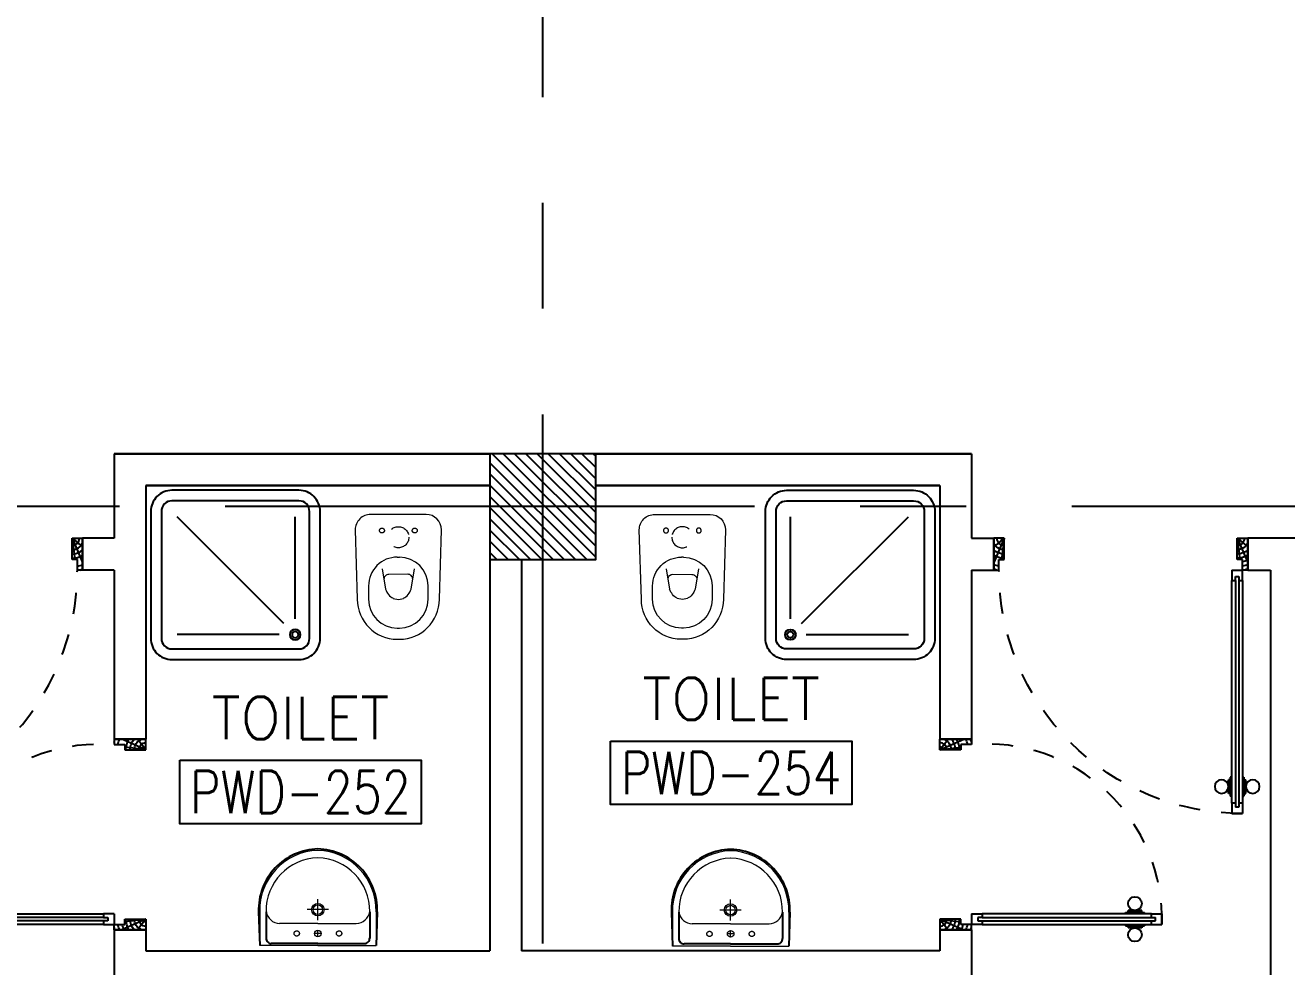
# Model space of a CAD drawing. Extents: x 88852.7 to 88945.7, y 39921.6 to 40001.1.
# Drawn here: x 88925.57 to 88931.53, y 39933.5 to 39937.95 of the extents above; entities that cross this region are included whole.
import ezdxf
from ezdxf.enums import TextEntityAlignment as Align

# ---------------------------------------------------------------- set-up
doc = ezdxf.new("R2010")
doc.units = 0
doc.header["$MEASUREMENT"] = 0
for name, pattern in [('CENTERX2', [4, 2.5, -0.5, 0.5, -0.5]), ('DASHED', [0.75, 0.5, -0.25]), ('HIDDEN', [0.375, 0.25, -0.125]), ('HIDDEN2', [0.1875, 0.125, -0.0625])]:
    doc.linetypes.add(name, pattern=pattern)
doc.layers.get('0').update_dxf_attribs({"linetype": 'CONTINUOUS'})
for name, color, linetype in [('AXES', 11, 'CENTERX2'), ('COL', 2, 'CONTINUOUS'), ('DOOR', 7, 'CONTINUOUS'), ('FIX', 3, 'CONTINUOUS'), ('HAT', 8, 'CONTINUOUS'), ('RM-BOX', 4, 'CONTINUOUS'), ('RM-NAME', 2, 'CONTINUOUS'), ('RM-NO', 2, 'CONTINUOUS'), ('WALL', 4, 'CONTINUOUS')]:
    doc.layers.add(name, color=color, linetype=linetype)
doc.styles.add('ROMANS', font='ROMANS.shx', dxfattribs={"width": 0.6})

# ---------------------------------------------------------------- blocks, each defined once
blk = doc.blocks.new('SHR1')
at = {"layer": 'FIX'}
for p, q in [((-195.7, 195.7), (-700, 700)), ((-142.7, 217.7), (-142.7, 700)), ((-217.7, 142.7), (-700, 142.7))]:
    blk.add_line(p, q, dxfattribs=at)
for points in [[(-825, 125), (-825, 725, -0.414214), (-725, 825), (-125, 825, -0.414214), (-25, 725), (-25, 125, -0.414214), (-125, 25), (-725, 25, -0.414214)], [(-775, 125), (-775, 725, -0.414214), (-725, 775), (-125, 775, -0.414214), (-75, 725), (-75, 125, -0.414214), (-125, 75), (-725, 75, -0.414214)]]:
    blk.add_lwpolyline(points, format="xyb", close=True, dxfattribs=at)
for radius in [25, 15]:
    blk.add_circle((-142.7, 142.7), radius, dxfattribs=at)
blk = doc.blocks.new('WC1')
at = {"layer": 'FIX', "lineweight": 20}
for p, q in [((-210, 203.8), (-538, 193.8)), ((-475, 140.8), (-538, 140.8)), ((-137, 0), (-137, 130.8)), ((-394.8, 75.7), (-490.4, 60.1)), ((-727, 4.8), (-727, -4.8)), ((-674, 4.8), (-674, -4.8)), ((-533.7, 24.2), (-539.5, 0)), ((-539.5, 0), (-533.7, -24.2)), ((-339, 4.8), (-339, -4.8)), ((-137, -130.8), (-137, 0)), ((-490.4, -60.1), (-394.8, -75.7)), ((-538, -140.8), (-475, -140.8)), ((-538, -193.8), (-210, -203.8)), ((-213.2, -203.8), (-210, -203.8))]:
    blk.add_line(p, q, dxfattribs=at)
at = {"layer": 'FIX', "linetype": 'Continuous', "lineweight": 20}
blk.add_line((-420.1, -47.3), (-420.4, 44.6), dxfattribs=at)
at = {"layer": 'FIX', "linetype": 'HIDDEN', "lineweight": 20, "ltscale": 0.05}
for centre in [(-213.2, 77.5), (-213.2, -77.5)]:
    blk.add_circle(centre, 11.6, dxfattribs=at)
at = {"layer": 'FIX', "linetype": 'HIDDEN2', "lineweight": 20, "ltscale": 0.3}
blk.add_circle((-245, 0), 49.8, dxfattribs=at)
at = {"layer": 'FIX', "lineweight": 20}
for centre, radius, start, end in [((-538, 4.8), 189, 90, 180), ((-210, 130.8), 73, 360, 90), ((-538, 4.8), 136, 90, 180), ((-475, 4.8), 136, 360, 90), ((-464.4, -17.6), 82, 108.49595, 128.92417), ((-473, -6.9), 68.2, 128.92417, 152.84682), ((-538, -4.8), 189, 180, 270), ((-538, -4.8), 136, 180, 270), ((-473, 6.9), 68.2, 207.15318, 231.07583), ((-464.4, 17.6), 82, 231.07583, 251.50405), ((-475, -4.8), 136, 270, 0), ((-210, -130.8), 73, 270, 0)]:
    blk.add_arc(centre, radius, start, end, dxfattribs=at)
at = {"layer": 'FIX', "linetype": 'Continuous', "lineweight": 20}
for centre, start, end in [((-442.7, 45.5), 357.66621, 91.61215), ((-442.4, -45.6), 268.38785, 2.33379)]:
    blk.add_arc(centre, 22.3, start, end, dxfattribs=at)
blk = doc.blocks.new('LAV1')
at = {"layer": 'FIX', "linetype": 'DASHED', "lineweight": 20, "ltscale": 0.05}
for p, q in [((-0.5, 170), (-0.5, 270)), ((-0.5, 170), (-0.5, 270)), ((49.5, 220), (-50.5, 220))]:
    blk.add_line(p, q, dxfattribs=at)
at = {"layer": 'FIX', "linetype": 'ByBlock', "ltscale": 0.3}
for p, q in [((-280, 210), (-275, 50)), ((-245, 210), (-245, 85)), ((245, 210), (245, 85)), ((280, 210), (275, 50)), ((0, 60), (-220.2, 60)), ((0, 60), (220.2, 60))]:
    blk.add_line(p, q, dxfattribs=at)
at = {"layer": 'FIX', "linetype": 'Continuous', "lineweight": 20}
for p, q in [((-275, 210), (-275, 50)), ((275, 210), (275, 50)), ((0, 155), (-181.4, 155)), ((0, 155), (181.4, 155)), ((0, 50), (-275, 50)), ((0, 50), (-252.5, 50)), ((0, 50), (275, 50)), ((0, 50), (252.5, 50))]:
    blk.add_line(p, q, dxfattribs=at)
at = {"layer": 'FIX', "lineweight": 20}
for p, q in [((0, 92), (0, 123)), ((15.6, 107.5), (-15.5, 107.5))]:
    blk.add_line(p, q, dxfattribs=at)
for centre, radius in [((-0.5, 220), 29.5), ((-0.5, 220), 22.5), ((0, 107.5), 15.5)]:
    blk.add_circle(centre, radius, dxfattribs=at)
at = {"layer": 'FIX', "linetype": 'HIDDEN', "lineweight": 20, "ltscale": 0.05}
for centre in [(-100, 107.5), (100, 107.5)]:
    blk.add_circle(centre, 12.4, dxfattribs=at)
at = {"layer": 'FIX', "linetype": 'ByBlock', "ltscale": 0.3}
for centre, radius, start, end in [((6.9, 220), 287, 91.37765, 182.00641), ((-6.9, 220), 287, 357.99359, 88.62235), ((-220.1, 84.9), 24.9, 179.70214, 269.94861), ((220.1, 84.9), 24.9, 270.05139, 0.29786)]:
    blk.add_arc(centre, radius, start, end, dxfattribs=at)
at = {"layer": 'FIX', "linetype": 'Continuous', "lineweight": 20}
for centre, radius, start, end in [((8.4, 216.7), 283.4, 91.6988, 181.35097), ((-8.4, 216.7), 283.4, 358.64903, 88.3012), ((7.6, 212.5), 252.7, 91.73281, 180.48842), ((-7.6, 212.5), 252.7, 359.51158, 88.26719), ((-179.2, 221.8), 66.9, 190.20056, 268.07863), ((179.2, 221.8), 66.9, 271.92137, 349.79944)]:
    blk.add_arc(centre, radius, start, end, dxfattribs=at)
blk = doc.blocks.new('RM1')
at = {"layer": 'RM-BOX'}
blk.add_lwpolyline([(569.9, -200), (-569.9, -200), (-569.9, -500), (569.9, -500)], close=True, dxfattribs=at)
at = {"layer": 'RM-NAME', "style": 'ROMANS'}
for tag, p in [('ROOMNAME1', (0, 323.8)), ('ROOMNAME2', (0, 0))]:
    blk.add_attdef(tag, text='', height=200, dxfattribs=at).set_placement(p, align=Align.MIDDLE)
at = {"layer": 'RM-NO', "style": 'ROMANS', "width": 0.8}
blk.add_attdef('ROOMNO', text='', height=200, dxfattribs=at).set_placement((0, -350), align=Align.MIDDLE)
blk = doc.blocks.new('DOOR100')
at = {"layer": 'DOOR', "color": 0, "linetype": 'ByBlock'}
for p, q in [((-76.1, 1251.1), (-76.1, 1301.1)), ((-76.1, 1301.1), (-26.1, 1301.1)), ((-26.1, 1301.1), (-76.1, 1301.1)), ((-59.1, 1251.1), (-59.1, 1271.1)), ((-43.1, 1271.1), (-59.1, 1271.1)), ((-43.1, 1251.1), (-43.1, 1271.1)), ((-26.1, 1251.1), (-26.1, 1301.1)), ((-92.3, 1206.1), (-92.3, 1141.3)), ((-83.3, 1206.1), (-92.3, 1206.1)), ((-83.3, 1128.7), (-83.3, 1218.7)), ((-76.1, 1218.7), (-83.3, 1218.7)), ((-83.3, 1206.1), (-83.3, 1141.3)), ((-59.1, 1251.1), (-76.1, 1251.1)), ((-26.1, 1251.1), (-43.1, 1251.1)), ((-26.1, 1218.7), (-18.9, 1218.7)), ((-18.9, 1128.7), (-18.9, 1218.7)), ((-18.9, 1206.1), (-18.9, 1141.3)), ((-18.9, 1206.1), (-9.9, 1206.1)), ((-9.9, 1206.1), (-9.9, 1141.3)), ((-83.3, 1141.3), (-92.3, 1141.3)), ((-18.9, 1141.3), (-9.9, 1141.3)), ((-76.1, 1128.7), (-83.3, 1128.7)), ((-26.1, 1128.7), (-18.9, 1128.7)), ((-76.1, 200), (-59.1, 200)), ((-76.1, 150), (-76.1, 200)), ((-59.1, 200), (-59.1, 180)), ((-59.1, 180), (-43.1, 180)), ((-43.1, 200), (-26.1, 200)), ((-43.1, 180), (-43.1, 200)), ((-26.1, 200), (-26.1, 150)), ((-1201.1, 0), (-1201.1, 150)), ((-1201.1, 150), (-1176.1, 150)), ((-1201.1, 150), (-1201.1, 0)), ((-1176.1, 150), (-1176.1, 100)), ((-76.1, 150), (-26.1, 150)), ((-1.1, 150), (-26.1, 150)), ((-26.1, 150), (-26.1, 100)), ((-1.1, 150), (-1.1, 0)), ((-1176.1, 100), (-1151.1, 100)), ((-1151.1, 100), (-1151.1, 0)), ((-51.1, 100), (-51.1, 0)), ((-26.1, 100), (-51.1, 100)), ((-1151.1, 0), (-1201.1, 0)), ((-51.1, 0), (-1.1, 0))]:
    blk.add_line(p, q, dxfattribs=at)
at = {"layer": 'DOOR', "linetype": 'ByBlock'}
for p, q in [((-76.1, 1251.1), (-76.1, 200)), ((-59.1, 200), (-59.1, 1251.1)), ((-43.1, 200), (-43.1, 1251.1)), ((-26.1, 200), (-26.1, 1251.1))]:
    blk.add_line(p, q, dxfattribs=at)
at = {"layer": 'DOOR', "color": 9, "linetype": 'ByBlock'}
for p, q in [((-1151.1, 0), (-1201.1, 113.7)), ((-1151.1, 0), (-1164.4, 100)), ((-51.1, 0), (-1.1, 113.7)), ((-51.1, 0), (-37.7, 100)), ((-1151.1, 0), (-1201.1, 40.1)), ((-51.1, 0), (-1.1, 40.1))]:
    blk.add_line(p, q, dxfattribs=at)
at = {"layer": 'DOOR', "color": 0, "linetype": 'ByBlock'}
for centre in [(-124.6, 1173.7), (22.5, 1173.7)]:
    blk.add_circle(centre, 32.4, dxfattribs=at)
at = {"layer": 'DOOR', "linetype": 'HIDDEN', "ltscale": 0.5}
blk.add_arc((-26.8, 151.9), 1149.2, 89.96096, 180.09315, dxfattribs=at)
at = {"layer": 'DOOR', "color": 9, "linetype": 'ByBlock'}
for centre, radius, start, end in [((-1151.1, 0), 154.4, 103.71423, 108.89471), ((-1151.1, 0), 134.4, 100.71998, 111.84015), ((-51.1, 0), 134.4, 68.15985, 79.28002), ((-51.1, 0), 154.4, 71.10529, 76.28577), ((-1151.1, 0), 94.4, 90, 121.98181), ((-1151.1, 0), 74.4, 90, 132.22357), ((-51.1, 0), 94.4, 58.01819, 90), ((-51.1, 0), 74.4, 47.77643, 90), ((-51.1, 0), 114.4, 64.08384, 77.37743), ((-1151.1, 0), 54.4, 90, 156.79262), ((-1151.1, 0), 34.4, 90, 180), ((-1151.1, 0), 14.4, 90, 180), ((-51.1, 0), 54.4, 23.20738, 90), ((-51.1, 0), 34.4, 0, 90), ((-51.1, 0), 14.4, 0, 90)]:
    blk.add_arc(centre, radius, start, end, dxfattribs=at)
blk = doc.blocks.new('DOOR90')
at = {"layer": 'DOOR', "linetype": 'ByBlock'}
for p, q in [((0, 0), (-150, 0)), ((-200, -25), (-1000, -25)), ((-200, -42), (-1000, -42)), ((-200, -58), (-1000, -58)), ((-1000, -75), (-200, -75))]:
    blk.add_line(p, q, dxfattribs=at)
at = {"layer": 'DOOR', "color": 0, "linetype": 'ByBlock'}
for p, q in [((-150, 0), (-150, -25)), ((-150, 0), (0, 0)), ((0, -50), (0, 0)), ((-1050, -25), (-1050, -75)), ((-1050, -75), (-1050, -25)), ((-1000, -25), (-1050, -25)), ((-1020, -42), (-1020, -58)), ((-1000, -42), (-1020, -42)), ((-1000, -58), (-1020, -58)), ((-1000, -25), (-1000, -42)), ((-1000, -58), (-1000, -75)), ((-967.6, -25), (-967.6, -17.8)), ((-877.6, -17.8), (-967.6, -17.8)), ((-955, -17.8), (-955, -8.8)), ((-955, -8.8), (-890.2, -8.8)), ((-955, -17.8), (-890.2, -17.8)), ((-890.2, -17.8), (-890.2, -8.8)), ((-877.6, -25), (-877.6, -17.8)), ((-200, -42), (-200, -25)), ((-200, -25), (-150, -25)), ((-180, -42), (-200, -42)), ((-200, -75), (-200, -58)), ((-200, -58), (-180, -58)), ((-180, -58), (-180, -42)), ((-150, -75), (-150, -25)), ((-150, -25), (-100, -25)), ((-100, -25), (-100, -50)), ((-100, -50), (0, -50)), ((-1000, -75), (-1050, -75)), ((-967.6, -75), (-967.6, -82.2)), ((-877.6, -82.2), (-967.6, -82.2)), ((-955, -82.2), (-955, -91.2)), ((-955, -82.2), (-890.2, -82.2)), ((-955, -91.2), (-890.2, -91.2)), ((-890.2, -82.2), (-890.2, -91.2)), ((-877.6, -75), (-877.6, -82.2)), ((-150, -75), (-200, -75)), ((-150, -900), (-150, -875)), ((-150, -875), (-100, -875)), ((-100, -850), (0, -850)), ((-100, -875), (-100, -850)), ((0, -850), (0, -900)), ((0, -900), (-150, -900)), ((-150, -900), (0, -900))]:
    blk.add_line(p, q, dxfattribs=at)
at = {"layer": 'DOOR', "color": 9, "linetype": 'ByBlock'}
for p, q in [((0, -50), (-113.7, 0)), ((0, -50), (-40.1, 0)), ((0, -50), (-100, -36.6)), ((0, -850), (-113.7, -900)), ((0, -850), (-100, -863.4)), ((0, -850), (-40.1, -900))]:
    blk.add_line(p, q, dxfattribs=at)
at = {"layer": 'DOOR', "color": 0, "linetype": 'ByBlock'}
for centre in [(-922.6, 23.5), (-922.6, -123.5)]:
    blk.add_circle(centre, 32.4, dxfattribs=at)
at = {"layer": 'DOOR', "color": 9, "linetype": 'ByBlock'}
for centre, radius, start, end in [((0, -50), 74.4, 137.77643, 180), ((0, -50), 54.4, 113.20738, 180), ((0, -50), 154.4, 161.10529, 166.28577), ((0, -50), 134.4, 158.15985, 169.28002), ((0, -50), 114.4, 154.08384, 167.37743), ((0, -50), 94.4, 148.01819, 180), ((0, -50), 34.4, 90, 180), ((0, -50), 14.4, 90, 180), ((0, -850), 154.4, 193.71423, 198.89471), ((0, -850), 134.4, 190.71998, 201.84015), ((0, -850), 94.4, 180, 211.98181), ((0, -850), 74.4, 180, 222.22357), ((0, -850), 54.4, 180, 246.79262), ((0, -850), 34.4, 180, 270), ((0, -850), 14.4, 180, 270)]:
    blk.add_arc(centre, radius, start, end, dxfattribs=at)
at = {"layer": 'DOOR', "linetype": 'HIDDEN', "ltscale": 0.5}
blk.add_arc((-222.2, -50), 828.2, 178.27012, 275.00304, dxfattribs=at)
blk = doc.blocks.new('*X572')
at = {"color": 0}
for p, q in [((245928.6, 169932.3), (246386, 170389.7)), ((245928.6, 169985.3), (246333, 170389.7)), ((245928.6, 170038.3), (246280, 170389.7)), ((245928.6, 170091.4), (246226.9, 170389.7)), ((245928.6, 170144.4), (246173.9, 170389.7)), ((245928.6, 170197.4), (246120.9, 170389.7)), ((245928.6, 170250.5), (246067.8, 170389.7)), ((245928.6, 170303.5), (246014.8, 170389.7)), ((245928.6, 170356.5), (245961.8, 170389.7)), ((245939.1, 169889.7), (246428.6, 170379.2)), ((245992.1, 169889.7), (246428.6, 170326.2)), ((246045.1, 169889.7), (246428.6, 170273.2)), ((246098.2, 169889.7), (246428.6, 170220.1)), ((246151.2, 169889.7), (246428.6, 170167.1)), ((246204.2, 169889.7), (246428.6, 170114.1)), ((246257.3, 169889.7), (246428.6, 170061)), ((246310.3, 169889.7), (246428.6, 170008)), ((246363.3, 169889.7), (246428.6, 169955)), ((246416.4, 169889.7), (246428.6, 169901.9))]:
    blk.add_line(p, q, dxfattribs=at)
blk = doc.blocks.new('COL50')
at = {"layer": 'COL'}
blk.add_lwpolyline([(-250, 250), (-250, -250), (250, -250), (250, 250)], close=True, dxfattribs=at)

msp = doc.modelspace()

# ---------------------------------------------------------------- linework, layer by layer
at = {"layer": 'AXES'}
for p, q in [((88928.0103, 39921.6153), (88928.0103, 40000.4279)), ((88945.0103, 39935.6796), (88876.9703, 39935.6796))]:
    msp.add_line(p, q, dxfattribs=at)
at = {"layer": 'WALL', "linetype": 'ByBlock'}
for p, q in [((88927.7603, 39935.9296), (88925.9853, 39935.9296)), ((88927.7603, 39935.9296), (88925.9853, 39935.9296)), ((88925.9853, 39935.9296), (88927.7603, 39935.9296)), ((88928.2603, 39935.9296), (88930.0353, 39935.9296)), ((88928.2603, 39935.9296), (88930.0353, 39935.9296)), ((88930.0353, 39935.9296), (88928.2603, 39935.9296)), ((88927.7603, 39935.7796), (88926.1353, 39935.7796)), ((88926.1353, 39935.7796), (88927.7603, 39935.7796)), ((88926.1353, 39935.7796), (88927.7603, 39935.7796)), ((88928.2603, 39935.7796), (88929.8853, 39935.7796)), ((88928.2603, 39935.7796), (88929.8853, 39935.7796)), ((88929.8853, 39935.7796), (88928.2603, 39935.7796)), ((88929.8853, 39935.7796), (88928.2603, 39935.7796)), ((88925.9853, 39935.5296), (88925.8353, 39935.5296)), ((88930.0353, 39935.5296), (88930.1415, 39935.5296)), ((88931.704, 39935.5296), (88931.3415, 39935.5296)), ((88925.9853, 39935.3796), (88925.8353, 39935.3796)), ((88930.0353, 39935.3796), (88930.1415, 39935.3796)), ((88931.3415, 39935.3796), (88931.4478, 39935.3796))]:
    msp.add_line(p, q, dxfattribs=at)
at = {"layer": 'WALL'}
for p, q in [((88925.9853, 39935.9296), (88925.9853, 39935.5296)), ((88930.0353, 39935.9296), (88930.0353, 39935.5296)), ((88926.1353, 39935.7796), (88926.1353, 39934.5796)), ((88929.8853, 39935.7796), (88929.8853, 39934.5796)), ((88927.7603, 39935.4296), (88927.7603, 39933.5796)), ((88927.9103, 39935.4296), (88927.9103, 39933.5796)), ((88925.9853, 39935.3796), (88925.9853, 39934.5796)), ((88930.0353, 39935.3796), (88930.0353, 39934.5796)), ((88931.4478, 39935.3796), (88931.4478, 39928.7296)), ((88925.9853, 39934.5796), (88926.1353, 39934.5796)), ((88930.0353, 39934.5796), (88929.8853, 39934.5796)), ((88925.9853, 39933.6796), (88926.1353, 39933.6796)), ((88925.9853, 39933.6796), (88925.9853, 39933.4296)), ((88926.1353, 39933.6796), (88926.1353, 39933.5796)), ((88930.0353, 39933.6796), (88929.8853, 39933.6796)), ((88929.8853, 39933.6796), (88929.8853, 39933.5796)), ((88930.0353, 39933.6796), (88930.0353, 39933.4296)), ((88926.1353, 39933.5796), (88927.7603, 39933.5796)), ((88929.8853, 39933.5796), (88927.9103, 39933.5796))]:
    msp.add_line(p, q, dxfattribs=at)
at = {"layer": 'WALL', "color": 2, "linetype": 'ByBlock'}
for p, q in [((88925.8353, 39935.5296), (88925.8353, 39935.3796)), ((88930.1415, 39935.5296), (88930.1415, 39935.3796)), ((88931.3415, 39935.5296), (88931.3415, 39935.3796))]:
    msp.add_line(p, q, dxfattribs=at)
at = {"layer": 'WALL', "linetype": 'ByBlock', "ltscale": 0.3}
msp.add_lwpolyline([(88927.7603, 39935.4296), (88928.2603, 39935.4296), (88928.2603, 39935.9296), (88927.7603, 39935.9296)], close=True, dxfattribs=at)

# ---------------------------------------------------------------- block references
at = {"layer": 'COL', "xscale": 0.001000000003841706, "yscale": 0.000999999996565748, "zscale": 0.001, "rotation": 180}
msp.add_blockref('COL50', (88928.0103, 39935.6796), dxfattribs=at)
at = {"layer": 'DOOR', "color": 0, "linetype": 'ByBlock', "yscale": 0.000999999996565748, "zscale": 0.001, "rotation": 180}
for name, p, xscale in [('DOOR100', (88924.6353, 39935.5296), 0.001000000003841706), ('DOOR100', (88931.3415, 39935.5296), -0.001000000003841706), ('DOOR90', (88926.1353, 39933.6796), -0.001000000003841706), ('DOOR90', (88929.8853, 39933.6796), 0.001000000003841706)]:
    msp.add_blockref(name, p, dxfattribs=dict(at, xscale=xscale))
at = {"layer": 'FIX', "yscale": 0.000999999996565748, "zscale": 0.001}
for name, p, xscale, rotation in [('SHR1', (88926.9833, 39934.9316), -0.000999999996565748, 90), ('SHR1', (88929.0373, 39934.9316), 0.000999999996565748, 270), ('WC1', (88927.3278, 39935.7796), 0.000999999996565748, 90), ('WC1', (88928.6698, 39935.7796), -0.000999999996565748, 270)]:
    msp.add_blockref(name, p, dxfattribs=dict(at, xscale=xscale, rotation=rotation))
at = {"layer": 'FIX', "linetype": 'ByBlock', "ltscale": 0.3, "xscale": 0.001000000003841706, "yscale": 0.000999999996565748, "zscale": 0.001}
for p in [(88926.9478, 39933.5546), (88928.8978, 39933.5526)]:
    msp.add_blockref('LAV1', p, dxfattribs=at)
at = {"layer": 'HAT', "xscale": -0.001000000003841706, "yscale": 0.000999999996565748, "zscale": 0.001, "rotation": 180}
msp.add_blockref('*X572', (88681.8317, 40105.8193), dxfattribs=at)
at = {"layer": 'RM-NAME'}
ref = msp.add_blockref('RM1', (88928.9004, 39934.7709), dxfattribs=dict(at, xscale=-0.001000000003841706, yscale=0.000999999996565748, zscale=0.001))
ref.add_attrib('ROOMNO', 'PWD-254', dxfattribs={"layer": 'RM-NO', "height": 0.2, "style": 'ROMANS', "width": 0.8}).set_placement((88928.9004, 39934.4209), align=Align.MIDDLE)
ref.add_attrib('ROOMNAME2', 'TOILET', dxfattribs={"height": 0.2, "style": 'ROMANS'}).set_placement((88928.9004, 39934.7709), align=Align.MIDDLE)
ref = msp.add_blockref('RM1', (88926.8653, 39934.6809), dxfattribs=dict(at, xscale=-0.001000000003841706, yscale=0.000999999996565748, zscale=0.001))
ref.add_attrib('ROOMNO', 'PWD-252', dxfattribs={"layer": 'RM-NO', "height": 0.2, "style": 'ROMANS', "width": 0.8}).set_placement((88926.8653, 39934.3309), align=Align.MIDDLE)
ref.add_attrib('ROOMNAME2', 'TOILET', dxfattribs={"height": 0.2, "style": 'ROMANS'}).set_placement((88926.8653, 39934.6809), align=Align.MIDDLE)

doc.saveas('drawing.dxf')
